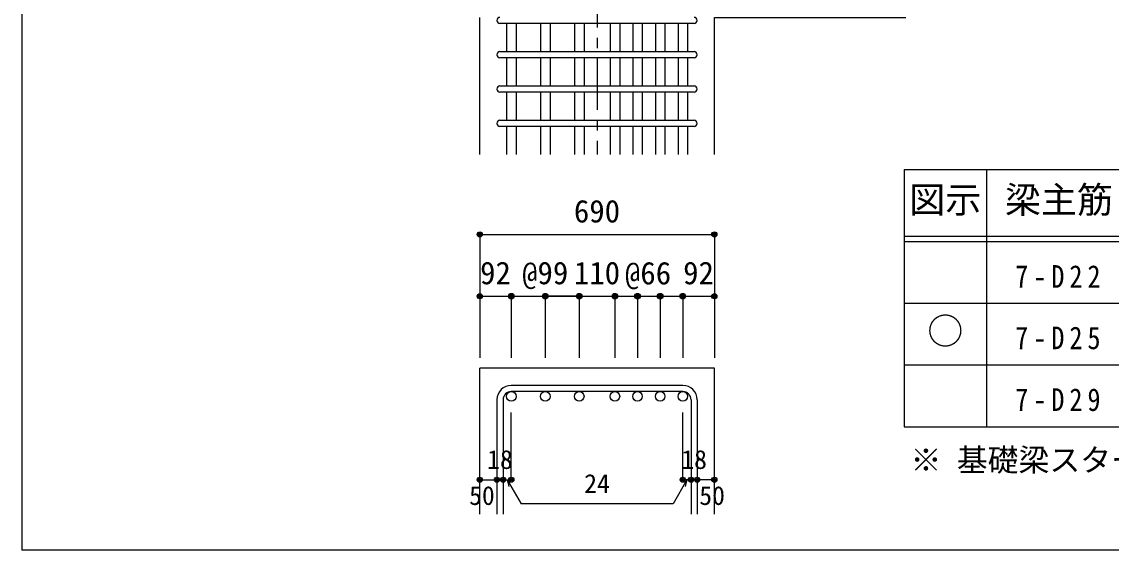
# Model space of a CAD drawing. Units: millimetres at full size, sheet at 1:30; some dimension numbers follow another scale. Extents: x -5973 to 5954, y -4195 to 4201.
# Drawn here: x -5973 to -2797, y -4195 to -2655 of the extents above; entities that cross this region are included whole.
import ezdxf
from ezdxf.enums import TextEntityAlignment as Align

# ---------------------------------------------------------------- set-up
doc = ezdxf.new("R2010")
doc.units = ezdxf.units.MM
doc.header["$LTSCALE"] = 30
doc.header["$PDMODE"] = 32
doc.header["$PDSIZE"] = 15
doc.linetypes.add('CHAIN1', pattern=[8, 5, -1, 1, -1])
for name, color, linetype in [('0-1_躯体線', 2, 'Continuous'), ('0-5_基礎梁筋', 7, 'Continuous'), ('0-6_スタラップ筋', 7, 'Continuous'), ('0-D_寸法', 4, 'Continuous'), ('6-7_文字', 7, 'Continuous'), ('6-E_枠', 7, 'Continuous'), ('F-0_枠', 6, 'Continuous')]:
    doc.layers.add(name, color=color, linetype=linetype)
doc.styles.add('ＭＳ ゴシック', font='')
doc.styles.get('ＭＳ ゴシック').set_extended_font_data('MS Gothic')

msp = doc.modelspace()

# ---------------------------------------------------------------- linework, layer by layer
at = {"layer": '0-1_躯体線'}
for p, q in [((-4637.8, -3042.16), (-4637.8, -2642.16)), ((-4637.8, -4089.89), (-4637.8, -3664.89)), ((-3953.8, -3664.89), (-4637.8, -3664.89)), ((-3953.8, -4089.89), (-3953.8, -3664.89))]:
    msp.add_line(p, q, dxfattribs=at)
msp.add_lwpolyline([(-3953.8, -3042.16), (-3953.8, -2642.16), (-3395.8, -2642.16)], dxfattribs=at)
at = {"layer": '0-5_基礎梁筋'}
for p, q in [((-4559.8, -2660.16), (-4559.8, -2742.16)), ((-4531.8, -2660.16), (-4531.8, -2742.16)), ((-4460.8, -2660.16), (-4460.8, -2742.16)), ((-4432.8, -2660.16), (-4432.8, -2742.16)), ((-4361.8, -2660.16), (-4361.8, -2742.16)), ((-4333.8, -2660.16), (-4333.8, -2742.16)), ((-4257.8, -2660.16), (-4257.8, -2742.16)), ((-4229.8, -2660.16), (-4229.8, -2742.16)), ((-4191.8, -2660.16), (-4191.8, -2742.16)), ((-4163.8, -2660.16), (-4163.8, -2742.16)), ((-4125.8, -2660.16), (-4125.8, -2742.16)), ((-4097.8, -2660.16), (-4097.8, -2742.16)), ((-4059.8, -2660.16), (-4059.8, -2742.16)), ((-4031.8, -2660.16), (-4031.8, -2742.16)), ((-4559.8, -2760.16), (-4559.8, -2842.16)), ((-4531.8, -2760.16), (-4531.8, -2842.16)), ((-4460.8, -2760.16), (-4460.8, -2842.16)), ((-4432.8, -2760.16), (-4432.8, -2842.16)), ((-4361.8, -2760.16), (-4361.8, -2842.16)), ((-4333.8, -2760.16), (-4333.8, -2842.16)), ((-4257.8, -2760.16), (-4257.8, -2842.16)), ((-4229.8, -2760.16), (-4229.8, -2842.16)), ((-4191.8, -2760.16), (-4191.8, -2842.16)), ((-4163.8, -2760.16), (-4163.8, -2842.16)), ((-4125.8, -2760.16), (-4125.8, -2842.16)), ((-4097.8, -2760.16), (-4097.8, -2842.16)), ((-4059.8, -2760.16), (-4059.8, -2842.16)), ((-4031.8, -2760.16), (-4031.8, -2842.16)), ((-4559.8, -2860.16), (-4559.8, -2942.16)), ((-4531.8, -2860.16), (-4531.8, -2942.16)), ((-4460.8, -2860.16), (-4460.8, -2942.16)), ((-4432.8, -2860.16), (-4432.8, -2942.16)), ((-4361.8, -2860.16), (-4361.8, -2942.16)), ((-4333.8, -2860.16), (-4333.8, -2942.16)), ((-4257.8, -2860.16), (-4257.8, -2942.16)), ((-4229.8, -2860.16), (-4229.8, -2942.16)), ((-4191.8, -2860.16), (-4191.8, -2942.16)), ((-4163.8, -2860.16), (-4163.8, -2942.16)), ((-4125.8, -2860.16), (-4125.8, -2942.16)), ((-4097.8, -2860.16), (-4097.8, -2942.16)), ((-4059.8, -2860.16), (-4059.8, -2942.16)), ((-4031.8, -2860.16), (-4031.8, -2942.16)), ((-4559.8, -2960.16), (-4559.8, -3042.16)), ((-4531.8, -2960.16), (-4531.8, -3042.16)), ((-4460.8, -2960.16), (-4460.8, -3042.16)), ((-4432.8, -2960.16), (-4432.8, -3042.16)), ((-4361.8, -2960.16), (-4361.8, -3042.16)), ((-4333.8, -2960.16), (-4333.8, -3042.16)), ((-4257.8, -2960.16), (-4257.8, -3042.16)), ((-4229.8, -2960.16), (-4229.8, -3042.16)), ((-4191.8, -2960.16), (-4191.8, -3042.16)), ((-4163.8, -2960.16), (-4163.8, -3042.16)), ((-4125.8, -2960.16), (-4125.8, -3042.16)), ((-4097.8, -2960.16), (-4097.8, -3042.16)), ((-4059.8, -2960.16), (-4059.8, -3042.16)), ((-4031.8, -2960.16), (-4031.8, -3042.16))]:
    msp.add_line(p, q, dxfattribs=at)
at = {"layer": '0-5_基礎梁筋', "color": 3}
for centre in [(-4545.8, -3746.89), (-4446.8, -3746.89), (-4347.8, -3746.89), (-4243.8, -3746.89), (-4177.8, -3746.89), (-4111.8, -3746.89), (-4045.8, -3746.89)]:
    msp.add_circle(centre, 14, dxfattribs=at)
at = {"layer": '0-6_スタラップ筋'}
for p, q in [((-4012.8, -2660.16), (-4578.8, -2660.16)), ((-4578.8, -2742.16), (-4012.8, -2742.16)), ((-4012.8, -2760.16), (-4578.8, -2760.16)), ((-4578.8, -2842.16), (-4012.8, -2842.16)), ((-4012.8, -2860.16), (-4578.8, -2860.16)), ((-4578.8, -2942.16), (-4012.8, -2942.16)), ((-4012.8, -2960.16), (-4578.8, -2960.16)), ((-4045.8, -3714.89), (-4545.8, -3714.89)), ((-4045.8, -3732.89), (-4545.8, -3732.89)), ((-4587.8, -3756.89), (-4587.8, -4089.89)), ((-4569.8, -3756.89), (-4569.8, -4089.89)), ((-4021.8, -3756.89), (-4021.8, -4089.89)), ((-4003.8, -3756.89), (-4003.8, -4089.89))]:
    msp.add_line(p, q, dxfattribs=at)
for centre, radius, start, end in [((-4578.8, -2651.16), 9, 90, 270), ((-4012.8, -2651.16), 9, 270, 90), ((-4578.8, -2751.16), 9, 90, 270), ((-4012.8, -2751.16), 9, 270, 90), ((-4578.8, -2851.16), 9, 90, 270), ((-4012.8, -2851.16), 9, 270, 90), ((-4578.8, -2951.16), 9, 90, 270), ((-4012.8, -2951.16), 9, 270, 90), ((-4545.8, -3756.89), 42, 90, 180), ((-4045.8, -3756.89), 42, 0, 90), ((-4545.8, -3756.89), 24, 90, 180), ((-4045.8, -3756.89), 24, 0, 90)]:
    msp.add_arc(centre, radius, start, end, dxfattribs=at)
at = {"layer": '0-D_寸法', "linetype": 'CHAIN1'}
msp.add_line((-4295.8, -842.16), (-4295.8, -3042.16), dxfattribs=at)
at = {"layer": '0-D_寸法'}
for p, q in [((-4637.8, -3274.89), (-4637.8, -3454.89)), ((-4637.8, -3274.89), (-3953.8, -3274.89)), ((-3953.8, -3274.89), (-3953.8, -3454.89)), ((-4637.8, -3454.89), (-4637.8, -3634.89)), ((-4637.8, -3454.89), (-4545.8, -3454.89)), ((-4545.8, -3454.89), (-4545.8, -3634.89)), ((-4545.8, -3454.89), (-4361.8, -3454.89)), ((-4446.8, -3454.89), (-4446.8, -3634.89)), ((-4446.8, -3454.89), (-4446.8, -3634.89)), ((-4347.8, -3454.89), (-4446.8, -3454.89)), ((-4347.8, -3454.89), (-4347.8, -3634.89)), ((-4347.8, -3454.89), (-4347.8, -3634.89)), ((-4243.8, -3454.89), (-4243.8, -3634.89)), ((-4243.8, -3454.89), (-4243.8, -3634.89)), ((-4177.8, -3454.89), (-4177.8, -3634.89)), ((-4177.8, -3454.89), (-4177.8, -3634.89)), ((-4111.8, -3454.89), (-4111.8, -3634.89)), ((-4111.8, -3454.89), (-4111.8, -3634.89)), ((-4045.8, -3454.89), (-4045.8, -3634.89)), ((-3953.8, -3454.89), (-3953.8, -3634.89)), ((-4545.8, -3989.89), (-4545.8, -3793.81)), ((-4045.8, -3989.89), (-4045.8, -3793.81)), ((-4637.8, -3989.89), (-4587.8, -3989.89)), ((-4587.8, -3989.89), (-4569.8, -3989.89)), ((-4569.8, -3989.89), (-4545.8, -3989.89)), ((-4557.8, -3989.89), (-4517.35, -4059.96)), ((-4557.8, -3989.89), (-4552.62, -4009.21)), ((-4033.8, -3989.89), (-4074.25, -4059.96)), ((-4021.8, -3989.89), (-4045.8, -3989.89)), ((-4033.8, -3989.89), (-4038.98, -4009.21)), ((-4003.8, -3989.89), (-4021.8, -3989.89)), ((-3953.8, -3989.89), (-4003.8, -3989.89)), ((-4074.25, -4059.96), (-4517.35, -4059.96))]:
    msp.add_line(p, q, dxfattribs=at)
for points in [[(-4361.8, -3454.89), (-4243.8, -3454.89), (-4177.8, -3454.89)], [(-4177.8, -3454.89), (-4045.8, -3454.89), (-3953.8, -3454.89)]]:
    msp.add_lwpolyline(points, dxfattribs=at)
for centre, radius in [((-4637.8, -3274.89), 7.2), ((-4637.8, -3274.89), 6.4), ((-4637.8, -3274.89), 5.6), ((-4637.8, -3274.89), 4.8), ((-4637.8, -3274.89), 4), ((-3953.8, -3274.89), 7.2), ((-3953.8, -3274.89), 6.4), ((-3953.8, -3274.89), 5.6), ((-3953.8, -3274.89), 4.8), ((-3953.8, -3274.89), 4), ((-4637.8, -3274.89), 3.2), ((-4637.8, -3274.89), 2.4), ((-4637.8, -3274.89), 1.6), ((-4637.8, -3274.89), 0.8), ((-3953.8, -3274.89), 3.2), ((-3953.8, -3274.89), 2.4), ((-3953.8, -3274.89), 1.6), ((-3953.8, -3274.89), 0.8), ((-4637.8, -3454.89), 7.2), ((-4637.8, -3454.89), 6.4), ((-4637.8, -3454.89), 5.6), ((-4637.8, -3454.89), 4.8), ((-4637.8, -3454.89), 4), ((-4637.8, -3454.89), 3.2), ((-4637.8, -3454.89), 2.4), ((-4637.8, -3454.89), 1.6), ((-4637.8, -3454.89), 0.8), ((-4545.8, -3454.89), 8), ((-4545.8, -3454.89), 7.2), ((-4545.8, -3454.89), 6.4), ((-4545.8, -3454.89), 5.6), ((-4545.8, -3454.89), 4.8), ((-4545.8, -3454.89), 4), ((-4545.8, -3454.89), 3.2), ((-4545.8, -3454.89), 2.4), ((-4545.8, -3454.89), 1.6), ((-4545.8, -3454.89), 0.8), ((-4446.8, -3454.89), 8), ((-4446.8, -3454.89), 7.2), ((-4446.8, -3454.89), 6.4), ((-4446.8, -3454.89), 5.6), ((-4446.8, -3454.89), 4.8), ((-4446.8, -3454.89), 4), ((-4446.8, -3454.89), 3.2), ((-4446.8, -3454.89), 2.4), ((-4446.8, -3454.89), 1.6), ((-4446.8, -3454.89), 0.8), ((-4347.8, -3454.89), 8), ((-4347.8, -3454.89), 7.2), ((-4347.8, -3454.89), 6.4), ((-4347.8, -3454.89), 5.6), ((-4347.8, -3454.89), 4.8), ((-4347.8, -3454.89), 4), ((-4347.8, -3454.89), 3.2), ((-4347.8, -3454.89), 2.4), ((-4347.8, -3454.89), 1.6), ((-4347.8, -3454.89), 0.8), ((-4243.8, -3454.89), 8), ((-4243.8, -3454.89), 7.2), ((-4243.8, -3454.89), 6.4), ((-4243.8, -3454.89), 5.6), ((-4243.8, -3454.89), 4.8), ((-4243.8, -3454.89), 4), ((-4243.8, -3454.89), 3.2), ((-4243.8, -3454.89), 2.4), ((-4243.8, -3454.89), 1.6), ((-4243.8, -3454.89), 0.8), ((-4177.8, -3454.89), 8), ((-4177.8, -3454.89), 7.2), ((-4177.8, -3454.89), 6.4), ((-4177.8, -3454.89), 5.6), ((-4177.8, -3454.89), 4.8), ((-4177.8, -3454.89), 4), ((-4177.8, -3454.89), 3.2), ((-4177.8, -3454.89), 2.4), ((-4177.8, -3454.89), 1.6), ((-4177.8, -3454.89), 0.8), ((-4111.8, -3454.89), 8), ((-4111.8, -3454.89), 7.2), ((-4111.8, -3454.89), 6.4), ((-4111.8, -3454.89), 5.6), ((-4111.8, -3454.89), 4.8), ((-4111.8, -3454.89), 4), ((-4111.8, -3454.89), 3.2), ((-4111.8, -3454.89), 2.4), ((-4111.8, -3454.89), 1.6), ((-4111.8, -3454.89), 0.8), ((-4045.8, -3454.89), 8), ((-4045.8, -3454.89), 7.2), ((-4045.8, -3454.89), 6.4), ((-4045.8, -3454.89), 5.6), ((-4045.8, -3454.89), 4.8), ((-4045.8, -3454.89), 4), ((-4045.8, -3454.89), 3.2), ((-4045.8, -3454.89), 2.4), ((-4045.8, -3454.89), 1.6), ((-4045.8, -3454.89), 0.8), ((-3953.8, -3454.89), 7.2), ((-3953.8, -3454.89), 6.4), ((-3953.8, -3454.89), 5.6), ((-3953.8, -3454.89), 4.8), ((-3953.8, -3454.89), 4), ((-3953.8, -3454.89), 3.2), ((-3953.8, -3454.89), 2.4), ((-3953.8, -3454.89), 1.6), ((-3953.8, -3454.89), 0.8), ((-4637.8, -3989.89), 4), ((-4637.8, -3989.89), 3.6), ((-4637.8, -3989.89), 3.2), ((-4637.8, -3989.89), 2.8), ((-4637.8, -3989.89), 2.4), ((-4637.8, -3989.89), 2), ((-4637.8, -3989.89), 1.6), ((-4637.8, -3989.89), 1.2), ((-4637.8, -3989.89), 0.8), ((-4637.8, -3989.89), 0.4), ((-4587.8, -3989.89), 4), ((-4587.8, -3989.89), 3.6), ((-4587.8, -3989.89), 3.2), ((-4587.8, -3989.89), 2.8), ((-4587.8, -3989.89), 2.4), ((-4587.8, -3989.89), 2), ((-4587.8, -3989.89), 1.6), ((-4587.8, -3989.89), 1.2), ((-4587.8, -3989.89), 0.8), ((-4587.8, -3989.89), 0.4), ((-4569.8, -3989.89), 4), ((-4569.8, -3989.89), 3.6), ((-4569.8, -3989.89), 3.2), ((-4569.8, -3989.89), 2.8), ((-4569.8, -3989.89), 2.4), ((-4569.8, -3989.89), 2), ((-4569.8, -3989.89), 1.6), ((-4569.8, -3989.89), 1.2), ((-4569.8, -3989.89), 0.8), ((-4569.8, -3989.89), 0.4), ((-4545.8, -3989.89), 4), ((-4545.8, -3989.89), 3.6), ((-4545.8, -3989.89), 3.2), ((-4545.8, -3989.89), 2.8), ((-4545.8, -3989.89), 2.4), ((-4545.8, -3989.89), 2), ((-4545.8, -3989.89), 1.6), ((-4545.8, -3989.89), 1.2), ((-4545.8, -3989.89), 0.8), ((-4545.8, -3989.89), 0.4), ((-4045.8, -3989.89), 4), ((-4045.8, -3989.89), 3.6), ((-4045.8, -3989.89), 3.2), ((-4045.8, -3989.89), 2.8), ((-4045.8, -3989.89), 2.4), ((-4045.8, -3989.89), 2), ((-4045.8, -3989.89), 1.6), ((-4045.8, -3989.89), 1.2), ((-4045.8, -3989.89), 0.8), ((-4045.8, -3989.89), 0.4), ((-4021.8, -3989.89), 4), ((-4021.8, -3989.89), 3.6), ((-4021.8, -3989.89), 3.2), ((-4021.8, -3989.89), 2.8), ((-4021.8, -3989.89), 2.4), ((-4021.8, -3989.89), 2), ((-4021.8, -3989.89), 1.6), ((-4021.8, -3989.89), 1.2), ((-4021.8, -3989.89), 0.8), ((-4021.8, -3989.89), 0.4), ((-4003.8, -3989.89), 4), ((-4003.8, -3989.89), 3.6), ((-4003.8, -3989.89), 3.2), ((-4003.8, -3989.89), 2.8), ((-4003.8, -3989.89), 2.4), ((-4003.8, -3989.89), 2), ((-4003.8, -3989.89), 1.6), ((-4003.8, -3989.89), 1.2), ((-4003.8, -3989.89), 0.8), ((-4003.8, -3989.89), 0.4), ((-3953.8, -3989.89), 4), ((-3953.8, -3989.89), 3.6), ((-3953.8, -3989.89), 3.2), ((-3953.8, -3989.89), 2.8), ((-3953.8, -3989.89), 2.4), ((-3953.8, -3989.89), 2), ((-3953.8, -3989.89), 1.6), ((-3953.8, -3989.89), 1.2), ((-3953.8, -3989.89), 0.8), ((-3953.8, -3989.89), 0.4)]:
    msp.add_circle(centre, radius, dxfattribs=at)
at = {"layer": '0-D_寸法', "color": 7}
for p in [(-4637.8, -3274.89), (-3953.8, -3274.89), (-4637.8, -3454.89), (-4545.8, -3454.89), (-4545.8, -3454.89), (-4446.8, -3454.89), (-4446.8, -3454.89), (-4347.8, -3454.89), (-4347.8, -3454.89), (-4243.8, -3454.89), (-4243.8, -3454.89), (-4177.8, -3454.89), (-4177.8, -3454.89), (-4111.8, -3454.89), (-4111.8, -3454.89), (-4045.8, -3454.89), (-4045.8, -3454.89), (-3953.8, -3454.89), (-4637.8, -3989.89), (-4587.8, -3989.89), (-4569.8, -3989.89), (-4545.8, -3989.89), (-4545.8, -3989.89), (-4045.8, -3989.89), (-4045.8, -3989.89), (-4021.8, -3989.89), (-4003.8, -3989.89), (-3953.8, -3989.89)]:
    msp.add_point(p, dxfattribs=at)
at = {"layer": '6-E_枠', "color": 3}
for p, q in [((-3400.52, -3085.43), (-3400.52, -3835.43)), ((-3400.52, -3085.43), (-1238, -3085.43)), ((-3400.52, -3835.43), (-1238, -3835.43))]:
    msp.add_line(p, q, dxfattribs=at)
at = {"layer": '6-E_枠'}
for p, q in [((-3160.52, -3085.43), (-3160.52, -3835.43)), ((-3400.52, -3280.43), (-1238, -3280.43)), ((-3400.52, -3295.43), (-1238, -3295.43)), ((-3400.52, -3475.43), (-1238, -3475.43)), ((-3400.52, -3655.43), (-1238, -3655.43))]:
    msp.add_line(p, q, dxfattribs=at)
at = {"layer": 'F-0_枠'}
for p in [(-5972.88, 4201.15), (5954.1, -4195.24)]:
    msp.add_line(p, (-5972.88, -4195.24), dxfattribs=at)

# ---------------------------------------------------------------- texts
at = {"layer": '0-D_寸法', "style": 'ＭＳ ゴシック'}
for s, height, p in [('690', 65.98, (-4363.3, -3259.89)), ('92', 65.98, (-4636.8, -3439.89)), ('@99', 65.98, (-4514.3, -3439.89)), ('110', 65.98, (-4363.3, -3439.89)), ('@66', 65.98, (-4214.49, -3440.4)), ('92', 65.98, (-4044.8, -3439.89)), ('18', 54.99, (-4616.3, -3974.89)), ('18', 54.99, (-4050.3, -3974.89)), ('24', 54.99, (-4333.3, -4044.96)), ('50', 54.99, (-4668.8, -4079.89)), ('50', 54.99, (-3997.8, -4079.89))]:
    msp.add_text(s, height=height, dxfattribs=at).set_placement(p, align=Align.BOTTOM_LEFT)
at = {"layer": '6-7_文字', "color": 2, "style": 'ＭＳ ゴシック'}
for s, p in [('図示', (-3385.52, -3235.43)), ('梁主筋', (-3106.76, -3235.43)), ('○', (-3333.02, -3617.93))]:
    msp.add_text(s, height=76.98, dxfattribs=at).set_placement(p, align=Align.BOTTOM_LEFT)
at = {"layer": '6-7_文字', "style": 'ＭＳ ゴシック'}
msp.add_text('※ 基礎梁スターラップ     D16 @100', height=65.98, dxfattribs=at).set_placement((-3381.96, -3985.01), align=Align.BOTTOM_LEFT)
at = {"layer": '6-7_文字', "char_height": 65.98, "attachment_point": 7, "style": 'ＭＳ ゴシック'}
for s, insert in [('\\T1.38;\\W0.85;7-D22', (-3076.76, -3430.43)), ('\\T1.38;\\W0.85;7-D25', (-3076.76, -3610.43)), ('\\T1.38;\\W0.85;7-D29', (-3076.76, -3790.43))]:
    msp.add_mtext(s, dxfattribs=dict(at, insert=insert))

doc.saveas('drawing.dxf')
